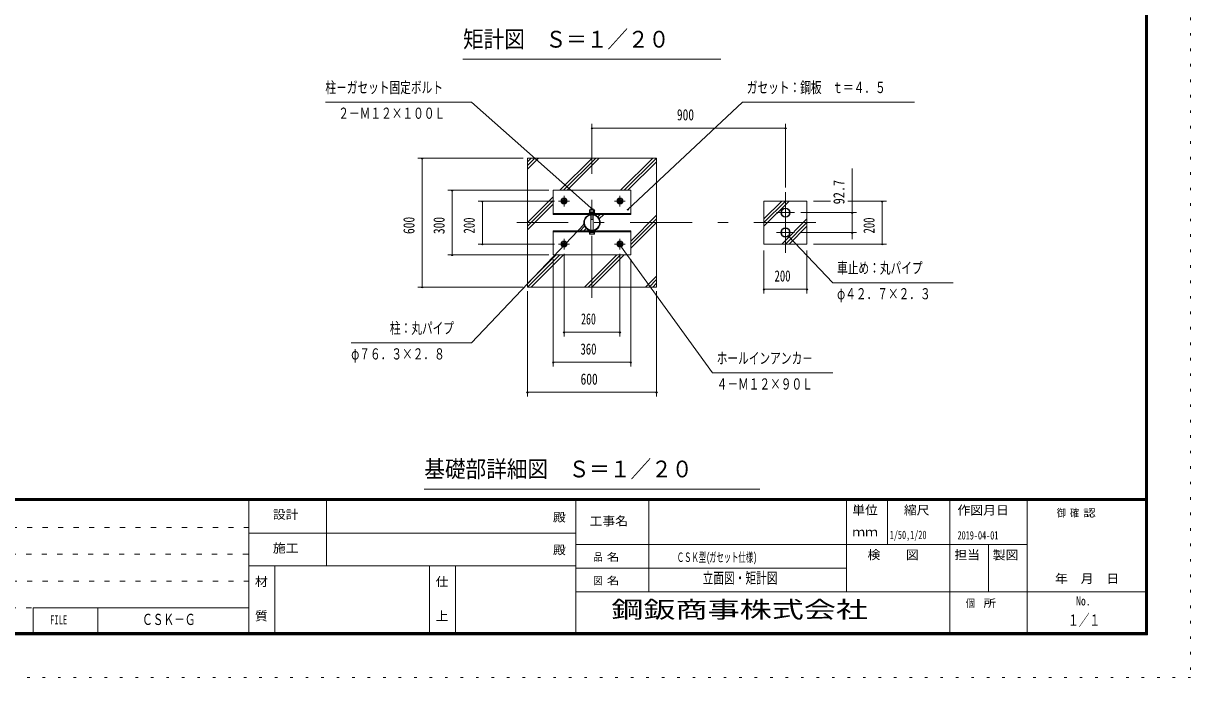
# Model space of a CAD drawing. Units: millimetres, scale not verified, with parts at other scales. Extents: x -23449 to 23452, y -10500 to 10500.
# Drawn here: x 9878 to 23452, y -10500 to -2887 of the extents above; entities that cross this region are included whole.
import ezdxf
from ezdxf.enums import TextEntityAlignment as Align

# ---------------------------------------------------------------- set-up
doc = ezdxf.new("R2010")
doc.units = ezdxf.units.MM
doc.header["$LTSCALE"] = 60
for name, pattern in [('USER1', [3, 1, -2]), ('USER3', [24, 12, -5, 2, -5]), ('USER4', [3, 0.5, -2.5])]:
    doc.linetypes.add(name, pattern=pattern)
doc.layers.add('0-1_0-F', color=7, linetype='Continuous')
for name, color, linetype, lineweight in [('0-6_2-0BOLD', 7, 'Continuous', 18), ('0-8_2-2CENTER', 3, 'USER3', 18), ('0-9_2-4THIN', 4, 'Continuous', 18), ('0-A_2-5DIM', 3, 'Continuous', 18), ('0-B_2-6HATCH', 2, 'Continuous', 18), ('0-C_F-F', 5, 'Continuous', 18), ('0-D_F-E_J_ADD', 5, 'USER4', 18)]:
    doc.layers.add(name, color=color, linetype=linetype, lineweight=lineweight)
doc.styles.add('ＭＳ ゴシック', font='')
doc.styles.get('ＭＳ ゴシック').set_extended_font_data('MS Gothic')

msp = doc.modelspace()

# ---------------------------------------------------------------- linework, layer by layer
at = {"layer": '0-6_2-0BOLD'}
for p, q in [((16040.21, -5098.44), (16940.21, -5098.44)), ((16458.96, -5090.44), (16458.96, -5098.44)), ((16459.71, -5082.94), (16459.71, -5090.44)), ((16475.21, -5057.94), (16475.21, -5049.69)), ((16475.21, -5117.97), (16475.21, -5292.16)), ((16475.77, -5082.94), (16475.77, -5060.47)), ((16482.71, -5090.44), (16490.21, -5082.94)), ((16497.71, -5082.94), (16490.21, -5090.44)), ((16504.64, -5082.94), (16504.64, -5060.47)), ((16505.21, -5057.94), (16505.21, -5049.69)), ((16505.21, -5292.16), (16505.21, -5117.97)), ((16519.08, -5060.47), (16519.08, -5082.94)), ((16505.21, -5169.7), (16475.21, -5169.7)), ((16940.21, -5311.69), (16040.21, -5311.69)), ((16475.77, -5319.69), (16475.77, -5337.17)), ((16504.64, -5337.17), (16504.64, -5319.69)), ((16521.46, -5319.69), (16521.46, -5311.69))]:
    msp.add_line(p, q, dxfattribs=at)
for points in [[(17240.21, -5955.07), (15740.21, -5955.07), (15740.21, -4455.07), (17240.21, -4455.07)], [(16040.21, -5109.69), (16940.21, -5109.69), (16940.21, -4829.69), (16040.21, -4829.69)], [(16190.21, -4969.5), (16190.21, -4940.63), (16165.21, -4926.2), (16140.21, -4940.63), (16140.21, -4969.5), (16165.21, -4983.94)], [(16840.21, -4969.5), (16815.21, -4983.94), (16790.21, -4969.5), (16790.21, -4940.63), (16815.21, -4926.2), (16840.21, -4940.63)], [(18490.2, -5455.07), (18990.2, -5455.07), (18990.2, -4955.07), (18490.2, -4955.07)], [(16505.2, -5049.69), (16475.21, -5049.69), (16480.21, -5044.69), (16500.21, -5044.69)], [(16940.21, -5580.44), (16040.21, -5580.44), (16040.21, -5300.44), (16940.21, -5300.44)], [(16190.21, -5440.63), (16190.21, -5469.5), (16165.21, -5483.94), (16140.21, -5469.5), (16140.21, -5440.63), (16165.21, -5426.2)], [(16840.21, -5469.5), (16815.21, -5483.94), (16790.21, -5469.5), (16790.21, -5440.63), (16815.21, -5426.2), (16840.21, -5440.63)]]:
    msp.add_lwpolyline(points, close=True, dxfattribs=at)
for points in [[(16458.96, -5090.44), (16521.46, -5090.44), (16521.46, -5098.44)], [(16520.71, -5090.44), (16520.71, -5082.94), (16459.71, -5082.94)], [(16519.08, -5060.47), (16514.71, -5057.94), (16465.71, -5057.94), (16461.34, -5060.47), (16461.34, -5082.94)], [(16521.46, -5319.69), (16458.96, -5319.69), (16458.96, -5311.69)], [(16461.34, -5319.69), (16461.34, -5337.17), (16465.71, -5339.69)], [(16465.71, -5339.69), (16514.71, -5339.69), (16519.08, -5337.17), (16519.08, -5319.69)]]:
    msp.add_lwpolyline(points, dxfattribs=at)
for centre, radius in [((16165.21, -4955.07), 36.25), ((16165.21, -4955.07), 24.5), ((16165.21, -4955.07), 11), ((16815.21, -4955.07), 36.25), ((16815.21, -4955.07), 24.5), ((16815.21, -4955.07), 11), ((16490.21, -5205.07), 95.38), ((16490.21, -5205.07), 88.38), ((18740.2, -5089.19), 53.38), ((18740.2, -5089.19), 47.62), ((18740.2, -5320.94), 53.38), ((18740.2, -5320.94), 47.62), ((16165.21, -5455.07), 36.25), ((16815.21, -5455.07), 36.25), ((16165.21, -5455.07), 24.5), ((16165.21, -5455.07), 11), ((16815.21, -5455.07), 24.5), ((16815.21, -5455.07), 11)]:
    msp.add_circle(centre, radius, dxfattribs=at)
for centre, radius, start, end in [((16468.56, -5069.52), 11.58, 51.45377, 90), ((16490.21, -5100.49), 42.55, 70.16867, 109.82912), ((16511.86, -5069.53), 11.59, 90, 128.53143), ((16468.56, -5328.11), 11.58, 270, 308.54623), ((16490.21, -5297.14), 42.55, 250.17088, 289.83133), ((16511.86, -5328.11), 11.59, 231.46857, 270)]:
    msp.add_arc(centre, radius, start, end, dxfattribs=at)
at = {"layer": '0-8_2-2CENTER'}
for p, q in [((16490.21, -6080.07), (16490.21, -4330.07)), ((18740.2, -4851.52), (18740.2, -5558.62)), ((16102.71, -4955.07), (16227.71, -4955.07)), ((16165.21, -4892.57), (16165.21, -5017.57)), ((16877.71, -4955.07), (16752.71, -4955.07)), ((16815.21, -4892.57), (16815.21, -5017.57)), ((18843.58, -5089.19), (18636.83, -5089.19)), ((19093.76, -5205.07), (15615.21, -5205.07)), ((16165.21, -5517.57), (16165.21, -5392.57)), ((16815.21, -5392.57), (16815.21, -5517.57)), ((18636.83, -5320.94), (18843.58, -5320.94)), ((16102.71, -5455.07), (16227.71, -5455.07)), ((16752.71, -5455.07), (16877.71, -5455.07))]:
    msp.add_line(p, q, dxfattribs=at)
at = {"layer": '0-9_2-4THIN'}
for p, q in [((16479.21, -5045.69), (16479.21, -5057.94)), ((16501.21, -5057.94), (16501.21, -5045.69))]:
    msp.add_line(p, q, dxfattribs=at)
for points in [[(16475.21, -5176.62), (16479.21, -5169.7), (16479.21, -5117.38)], [(16501.21, -5117.38), (16501.21, -5169.7), (16505.21, -5176.62)]]:
    msp.add_lwpolyline(points, dxfattribs=at)
for centre in [(16165.21, -4955.07), (16815.21, -4955.07), (16165.21, -5455.07), (16815.21, -5455.07)]:
    msp.add_circle(centre, 15, dxfattribs=at)
at = {"layer": '0-A_2-5DIM'}
for p, q in [((14990.21, -3305.07), (17990.21, -3305.07)), ((16490.21, -4455.07), (16490.21, -4055.07)), ((18740.2, -4055.07), (18740.2, -4795.31)), ((16500.21, -4105.07), (16480.21, -4105.07)), ((16490.21, -4105.07), (18740.2, -4105.07)), ((18750.2, -4105.07), (18730.2, -4105.07)), ((14465.21, -4455.07), (15690.21, -4455.07)), ((14525.21, -4455.07), (14505.21, -4455.07)), ((14515.21, -5955.07), (14515.21, -4455.07)), ((19515.2, -5397.28), (19515.2, -4574.19)), ((15990.21, -4830.07), (14815.21, -4830.07)), ((14875.21, -4830.07), (14855.21, -4830.07)), ((14865.21, -4830.07), (14865.21, -5580.07)), ((15165.21, -4955.07), (16052.71, -4955.07)), ((15225.21, -4955.07), (15205.21, -4955.07)), ((15215.21, -5455.07), (15215.21, -4955.07)), ((19065.2, -4955.07), (19262.31, -4955.07)), ((19465.2, -4955.07), (19915.2, -4955.07)), ((19875.2, -4955.07), (19855.2, -4955.07)), ((19865.2, -4955.07), (19865.2, -5455.07)), ((16522.13, -5064.6), (16502.13, -5064.6)), ((16917.85, -5051.23), (16897.85, -5051.23)), ((19565.2, -5089.19), (18918.58, -5089.19)), ((19525.2, -5089.19), (19505.2, -5089.19)), ((16408.87, -5222.74), (16388.87, -5222.74)), ((18782.78, -5360.51), (18762.78, -5360.51)), ((18772.78, -5360.51), (19290.21, -5905.07)), ((18918.58, -5320.94), (19565.2, -5320.94)), ((19525.2, -5320.94), (19505.2, -5320.94)), ((16052.71, -5455.07), (15165.21, -5455.07)), ((15225.21, -5455.07), (15205.21, -5455.07)), ((16831.83, -5474.8), (16811.83, -5474.8)), ((18490.2, -6030.07), (18490.2, -5530.07)), ((18990.2, -5530.07), (18990.2, -6030.07)), ((19915.2, -5455.07), (19065.2, -5455.07)), ((19875.2, -5455.07), (19855.2, -5455.07)), ((14815.21, -5580.07), (15990.21, -5580.07)), ((14875.21, -5580.07), (14855.21, -5580.07)), ((16040.21, -5630.44), (16040.21, -6880.07)), ((16165.21, -6530.07), (16165.21, -5567.57)), ((16815.21, -5567.57), (16815.21, -6530.07)), ((16940.21, -6880.07), (16940.21, -5630.44)), ((14465.21, -5955.07), (15690.21, -5955.07)), ((14525.21, -5955.07), (14505.21, -5955.07)), ((19290.21, -5905.07), (20690.21, -5905.07)), ((15740.21, -6005.07), (15740.21, -7230.07)), ((17240.21, -7230.07), (17240.21, -6005.07)), ((18500.2, -5980.07), (18480.2, -5980.07)), ((18990.2, -5980.07), (18490.2, -5980.07)), ((19000.2, -5980.07), (18980.2, -5980.07)), ((16175.21, -6480.07), (16155.21, -6480.07)), ((16815.21, -6480.07), (16165.21, -6480.07)), ((16825.21, -6480.07), (16805.21, -6480.07)), ((16050.21, -6830.07), (16030.21, -6830.07)), ((16040.21, -6830.07), (16940.21, -6830.07)), ((16950.21, -6830.07), (16930.21, -6830.07)), ((15750.21, -7180.07), (15730.21, -7180.07)), ((15740.21, -7180.07), (17240.21, -7180.07)), ((17250.21, -7180.07), (17230.21, -7180.07)), ((18440.21, -8305.07), (14540.21, -8305.07))]:
    msp.add_line(p, q, dxfattribs=at)
for points in [[(16512.13, -5064.6), (15090.21, -3805.07), (13390.21, -3805.07)], [(20240.22, -3805.07), (18240.21, -3805.07), (16907.85, -5051.23)], [(16398.87, -5222.74), (15090.21, -6605.07), (13690.21, -6605.07)], [(16821.83, -5474.8), (17890.21, -6955.07), (19290.21, -6955.07)]]:
    msp.add_lwpolyline(points, dxfattribs=at)
for centre in [(16490.21, -4105.07), (18740.2, -4105.07), (14515.21, -4455.07), (14865.21, -4830.07), (15215.21, -4955.07), (19865.2, -4955.07), (16512.13, -5064.6), (16907.85, -5051.23), (19515.2, -5089.19), (16398.87, -5222.74), (18772.78, -5360.51), (19515.2, -5320.94), (15215.21, -5455.07), (16821.83, -5474.8), (19865.2, -5455.07), (14865.21, -5580.07), (14515.21, -5955.07), (18490.2, -5980.07), (18990.2, -5980.07), (16165.21, -6480.07), (16815.21, -6480.07), (16040.21, -6830.07), (16940.21, -6830.07), (15740.21, -7180.07), (17240.21, -7180.07)]:
    msp.add_arc(centre, 10, 180, 0, dxfattribs=at)
at = {"layer": '0-B_2-6HATCH'}
for p, q in [((15783.57, -4455.07), (15740.21, -4498.43)), ((15740.21, -4540.86), (15826, -4455.07)), ((15868.42, -4455.07), (15740.21, -4583.28)), ((16116.05, -4829.69), (16490.68, -4455.07)), ((16533.1, -4455.07), (16158.48, -4829.69)), ((16200.91, -4829.69), (16575.53, -4455.07)), ((17197.78, -4455.07), (16823.16, -4829.69)), ((16865.58, -4829.69), (17240.21, -4455.07)), ((17240.21, -4497.49), (16908.01, -4829.69)), ((15740.21, -5205.53), (16040.21, -4905.54)), ((16040.21, -4947.96), (15740.21, -5247.96)), ((15740.21, -5290.39), (16040.21, -4990.39)), ((18490.2, -5247.5), (18782.63, -4955.07)), ((18740.2, -4955.07), (18490.2, -5205.07)), ((18490.2, -5162.64), (18697.78, -4955.07)), ((16543.16, -5109.69), (16533.02, -5119.84)), ((16557.65, -5137.63), (16585.58, -5109.69)), ((16628.01, -5109.69), (16575.44, -5162.27)), ((16940.21, -5419.75), (17240.21, -5119.75)), ((16404.98, -5247.87), (16352.41, -5300.44)), ((16394.83, -5300.44), (16422.77, -5272.51)), ((16447.41, -5290.3), (16437.26, -5300.44)), ((17240.21, -5162.18), (16940.21, -5462.17)), ((16940.21, -5504.6), (17240.21, -5204.6)), ((18990.2, -5162.64), (18697.78, -5455.07)), ((18740.2, -5455.07), (18990.2, -5205.07)), ((18990.2, -5247.5), (18782.63, -5455.07)), ((15740.21, -5955.07), (16114.83, -5580.44)), ((16072.41, -5580.44), (15740.21, -5912.64)), ((16157.26, -5580.44), (15782.64, -5955.07)), ((16404.89, -5955.07), (16779.52, -5580.44)), ((16821.94, -5580.44), (16447.32, -5955.07)), ((16489.74, -5955.07), (16864.37, -5580.44)), ((17240.21, -5826.85), (17112, -5955.07)), ((17154.42, -5955.07), (17240.21, -5869.28)), ((17240.21, -5911.71), (17196.85, -5955.07))]:
    msp.add_line(p, q, dxfattribs=at)
at = {"layer": '0-C_F-F'}
for p, q in [((22926.62, -8415), (-5723.38, -8415)), ((-5723.38, -8417.5), (22926.62, -8417.5)), ((22926.62, -8420), (-5723.38, -8420)), ((-5723.38, -8422.5), (22926.62, -8422.5)), ((22926.62, -8425), (-5723.38, -8425)), ((-5723.38, -8427.5), (22926.62, -8427.5)), ((22926.62, -8430), (-5723.38, -8430)), ((-5723.38, -8432.5), (22926.62, -8432.5)), ((22926.62, -8435), (-5723.38, -8435)), ((-5723.38, -8437.5), (22926.62, -8437.5)), ((22926.62, -8440), (-5723.38, -8440)), ((12501.62, -10000), (12501.62, -8440)), ((13401.62, -9200), (13401.62, -8440)), ((16301.62, -10000), (16301.62, -8440)), ((17151.62, -8440), (17151.62, -9500)), ((19451.62, -9500), (19451.62, -8440)), ((19926.62, -8440), (19926.62, -8950)), ((20651.62, -10000), (20651.62, -8440)), ((21551.62, -10000), (21551.62, -8440)), ((12501.62, -8820), (16301.62, -8820)), ((16301.62, -8950), (21551.62, -8950)), ((21101.62, -8950), (21101.62, -9500)), ((16301.62, -9200), (12501.62, -9200)), ((12801.62, -9200), (12801.62, -10000)), ((14601.62, -9200), (14601.62, -10000)), ((14901.62, -10000), (14901.62, -9200)), ((19451.62, -9225), (16301.62, -9225)), ((16301.62, -9500), (22951.62, -9500)), ((9993.62, -9688), (12501.62, -9688)), ((9993.62, -9688), (9993.62, -10000)), ((10743.62, -10000), (10743.62, -9688))]:
    msp.add_line(p, q, dxfattribs=at)
at = {"layer": '0-C_F-F', "color": 6, "linetype": 'USER1'}
for p, q in [((12501.62, -8752), (-5748.38, -8752)), ((-5748.38, -9064), (12501.62, -9064)), ((12501.62, -9376), (-5748.38, -9376)), ((-5748.38, -9688), (9993.62, -9688))]:
    msp.add_line(p, q, dxfattribs=at)
at = {"layer": '0-C_F-F'}
for points in [[(22951.62, -10000), (-5748.38, -10000), (-5748.38, 10100), (22951.62, 10100)], [(22949.12, -9997.5), (-5745.88, -9997.5), (-5745.88, 10097.5), (22949.12, 10097.5)], [(22946.62, -9995), (22946.62, 10095), (-5743.38, 10095), (-5743.38, -9995)], [(22944.12, -9992.5), (-5740.88, -9992.5), (-5740.88, 10092.5), (22944.12, 10092.5)], [(22941.62, -9990), (22941.62, 10090), (-5738.38, 10090), (-5738.38, -9990)], [(22939.12, -9987.5), (-5735.88, -9987.5), (-5735.88, 10087.5), (22939.12, 10087.5)], [(22936.62, -9985), (22936.62, 10085), (-5733.38, 10085), (-5733.38, -9985)], [(22934.12, -9982.5), (-5730.88, -9982.5), (-5730.88, 10082.5), (22934.12, 10082.5)], [(22931.62, -9980), (-5728.38, -9980), (-5728.38, 10080), (22931.62, 10080)], [(22929.12, -9977.5), (-5725.88, -9977.5), (-5725.88, 10077.5), (22929.12, 10077.5)], [(22926.62, -9975), (22926.62, 10075), (-5723.38, 10075), (-5723.38, -9975)]]:
    msp.add_lwpolyline(points, close=True, dxfattribs=at)
at = {"layer": '0-D_F-E_J_ADD'}
msp.add_lwpolyline([(23451.62, -10500), (-6248.38, -10500), (-6248.38, 10500), (23451.62, 10500)], close=True, dxfattribs=at)

# ---------------------------------------------------------------- texts
at = {"layer": '0-1_0-F', "style": 'ＭＳ ゴシック'}
for s, height, width, p in [('1/50,1/20', 97.68, 0.65, (19952.8, -8916.7)), ('2019-04-01', 97.68, 0.65, (20740.91, -8921.64)), ('ＣＳＫ型(', 110.7, 0.55, (17476.62, -9187.5)), ('ガセット仕様)', 110.7, 0.55, (17852.39, -9187.5)), ('立面図・矩計図', 130.2, 0.7, (17776.62, -9444.74)), ('ＣＳＫ－Ｇ', 130.2, 0.7, (11258.21, -9926.24)), ('１／１', 130.2, 0.7, (22026.62, -9934.49))]:
    msp.add_text(s, height=height, dxfattribs=dict(at, width=width)).set_placement(p, align=Align.BOTTOM_LEFT)
at = {"layer": '0-A_2-5DIM', "color": 7, "style": 'ＭＳ ゴシック'}
for s, height, width, p in [('矩計図\u3000Ｓ＝１／２０', 195.4, 0.9, (14990.21, -3228.42)), ('柱－ガセット固定ボルト', 130.2, 0.7, (13390.21, -3737.3)), ('ガセット：鋼板\u3000ｔ＝４．５', 130.2, 0.7, (18290.21, -3737.3)), ('２－Ｍ１２×１００Ｌ', 130.2, 0.7, (13540.21, -4037.3)), ('900', 130.2, 0.75, (17477.58, -4055.07)), ('車止め：丸パイプ', 130.2, 0.7, (19340.21, -5837.3)), ('200', 130.2, 0.7, (18612.94, -5930.07)), ('φ４２．７×２．３', 130.2, 0.7, (19340.21, -6137.3)), ('柱：丸パイプ', 130.2, 0.7, (14140.21, -6537.3)), ('260', 130.2, 0.65, (16362.93, -6430.07)), ('360', 130.2, 0.7, (16356.49, -6780.07)), ('φ７６．３×２．８', 130.2, 0.7, (13690.21, -6837.3)), ('ホールインアンカ－', 130.2, 0.7, (17940.21, -6887.3)), ('600', 130.2, 0.75, (16357.35, -7130.07)), ('４－Ｍ１２×９０Ｌ', 130.2, 0.7, (17940.21, -7187.3)), ('基礎部詳細図\u3000Ｓ＝１／２０', 195.4, 0.9, (14540.21, -8228.42)), ('鋼鈑商事株式会社', 195.4, 1.4, (16714.84, -9863.48))]:
    msp.add_text(s, height=height, dxfattribs=dict(at, width=width)).set_placement(p, align=Align.BOTTOM_LEFT)
for s, width, p in [('92.7', 0.8, (19465.2, -4992.35)), ('600', 0.75, (14465.21, -5337.93)), ('300', 0.75, (14815.21, -5339.17)), ('200', 0.7, (15165.21, -5332.33)), ('200', 0.7, (19815.2, -5332.33))]:
    msp.add_text(s, height=130.2, rotation=90, dxfattribs=dict(at, width=width)).set_placement(p, align=Align.BOTTOM_LEFT)
at = {"layer": '0-C_F-F', "color": 7, "style": 'ＭＳ ゴシック'}
for s, height, width, p in [('設計', 104.2, 1.05, (12779.12, -8683.83)), ('単位', 104.2, 1.05, (19516.62, -8633.29)), ('縮尺', 104.2, 1.05, (20116.62, -8633.29)), ('作図月日', 104.2, 1.05, (20740.52, -8634.31)), ('御 ', 88.56, 0.85, (21894.38, -8654.43)), ('確 ', 88.56, 0.85, (22048.76, -8654.43)), ('認', 88.56, 1.2, (22203.15, -8654.43)), ('殿', 104.2, 1.05, (16036.62, -8715.79)), ('工事名', 104.2, 1.05, (16461.62, -8760.79)), ('ｍｍ', 104.2, 1.05, (19516.62, -8888.29)), ('施工', 104.2, 1.05, (12779.12, -9075.79)), ('殿', 104.2, 1.05, (16036.62, -9095.79)), ('品 ', 88.56, 0.85, (16507.87, -9167.5)), ('名', 88.56, 1.2, (16662.26, -9167.5)), ('検\u3000\u3000図', 104.2, 1.05, (19694.12, -9153.29)), ('担当', 104.2, 1.05, (20704.12, -9153.29)), ('製図', 104.2, 1.05, (21150.1, -9155.74)), ('材', 104.2, 1.05, (12571.62, -9465.79)), ('仕', 104.2, 1.05, (14671.62, -9465.79)), ('図 ', 88.56, 0.85, (16507.87, -9442.5)), ('名', 88.56, 1.2, (16662.26, -9442.5)), ('\u3000年\u3000月\u3000日', 104.2, 1.05, (21725.36, -9430.22)), ('個  ', 88.56, 0.85, (20836.62, -9705)), ('所', 88.56, 1.2, (21042.47, -9705)), ('No.', 104.2, 0.8, (22119.12, -9690.79)), ('質', 104.2, 1.05, (12571.62, -9865.79)), ('上', 104.2, 1.05, (14671.62, -9865.79)), ('FILE', 104.2, 0.7, (10189.87, -9909.79))]:
    msp.add_text(s, height=height, dxfattribs=dict(at, width=width)).set_placement(p, align=Align.BOTTOM_LEFT)

doc.saveas('drawing.dxf')
